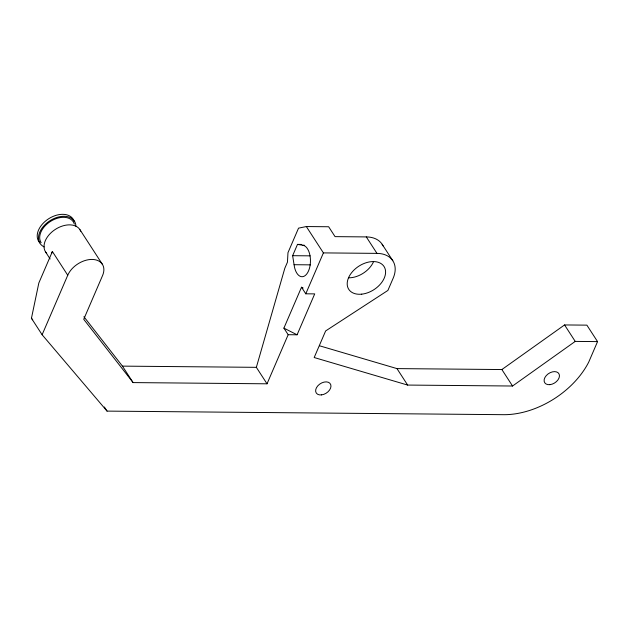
<?xml version="1.0" encoding="UTF-8"?>
<svg xmlns="http://www.w3.org/2000/svg" width="629" height="629" viewBox="0 0 629 629"><rect width="100%" height="100%" fill="white"/><g stroke="black" fill="none" stroke-linecap="round" stroke-linejoin="round"><path stroke-width="0.94" d="M42.119 334.746L31.45 318.274L38.833 282.995L52.388 251.521L67.751 275.235L42.119 334.746L107.048 411.107L504.238 414.692A73.491 48.842 -32.9 0 0 588.744 362.06L597.55 341.61L586.881 325.146L564.559 324.941L501.879 369.545L396.978 368.602L319.414 345.753M67.751 275.235A20.482 13.61 -32.9 0 1 92.031 259.431A20.482 13.61 -32.9 0 1 102.566 275.549L83.728 319.296L133.096 382.589L267.026 383.808L256.357 367.336L284.819 268.253L287.461 262.12L287.972 252.685L298.539 228.146L306.331 226.55L328.652 226.754L335.053 236.63L366.298 236.913A31.513 20.946 -32.9 0 1 383.045 245.868M297.493 244.39L302.447 245.224A15.756 8.303 -89.5 0 1 310.451 259.958A15.756 8.303 -89.5 0 1 303.312 276.548A15.756 8.303 -89.5 0 1 294.073 264.707L292.634 255.689L297.493 244.39L301.377 244.429M267.026 383.808L288.168 334.714L283.899 328.126L301.519 287.225L303.162 288.058M288.168 334.714L297.092 334.793L314.712 293.885L305.78 293.806L323.4 252.897L306.331 226.55M366.298 236.913L376.968 253.377A31.513 20.946 -32.9 0 1 393.18 278.167L387.896 290.433L325.641 330.94L314.186 357.531L407.639 385.066L512.549 386.017L575.228 341.405L597.55 341.61M302.447 245.224L304.389 245.239M323.4 252.897L376.968 253.377M292.634 255.689L310.105 255.846M294.073 264.707L310.569 264.856M83.901 316.717L122.435 366.125L256.357 367.336M283.899 328.126L297.092 334.793M31.45 318.274L32.724 319.776M564.559 324.941L575.228 341.405M501.879 369.545L512.549 386.017M382.141 244.272L392.811 260.736M396.978 368.602L407.639 385.066M301.519 287.225L305.78 293.806M79.922 229.632L102.33 264.219M122.435 366.125L133.096 382.589M45.587 251.977L50.116 258.959M104.383 406.987L107.048 411.107M51.641 253.605A20.482 13.61 -32.9 0 1 52.388 251.521M46.703 253.369A20.482 13.61 -32.9 0 1 55.305 229.412A20.482 13.61 -32.9 0 1 80.748 231.22M41.144 242.7A19.169 12.737 -32.9 0 1 51.845 220.606A19.169 12.737 -32.9 0 1 74.332 224.073M44.203 246.922A20.482 13.61 -32.9 0 1 49.754 220.85A20.482 13.61 -32.9 0 1 75.92 226.283M39.879 242.825A20.482 13.61 -32.9 0 1 49.046 218.515A20.482 13.61 -32.9 0 1 74.222 221.534M373.587 261.617A21.009 13.964 -32.9 0 1 348.678 277.821M361.738 294.16A21.009 13.956 -32.9 0 0 384.854 268.088A21.009 13.956 -32.9 0 0 352.594 271.516A21.009 13.956 -32.9 0 0 361.738 294.16M321.435 394.91A8.405 5.582 -32.9 0 0 330.681 384.484A8.405 5.582 -32.9 0 0 317.779 385.852A8.405 5.582 -32.9 0 0 321.435 394.91M549.919 384.657A8.405 5.582 -32.9 0 0 559.165 374.224A8.405 5.582 -32.9 0 0 546.263 375.592A8.405 5.582 -32.9 0 0 549.919 384.657"/></g></svg>
